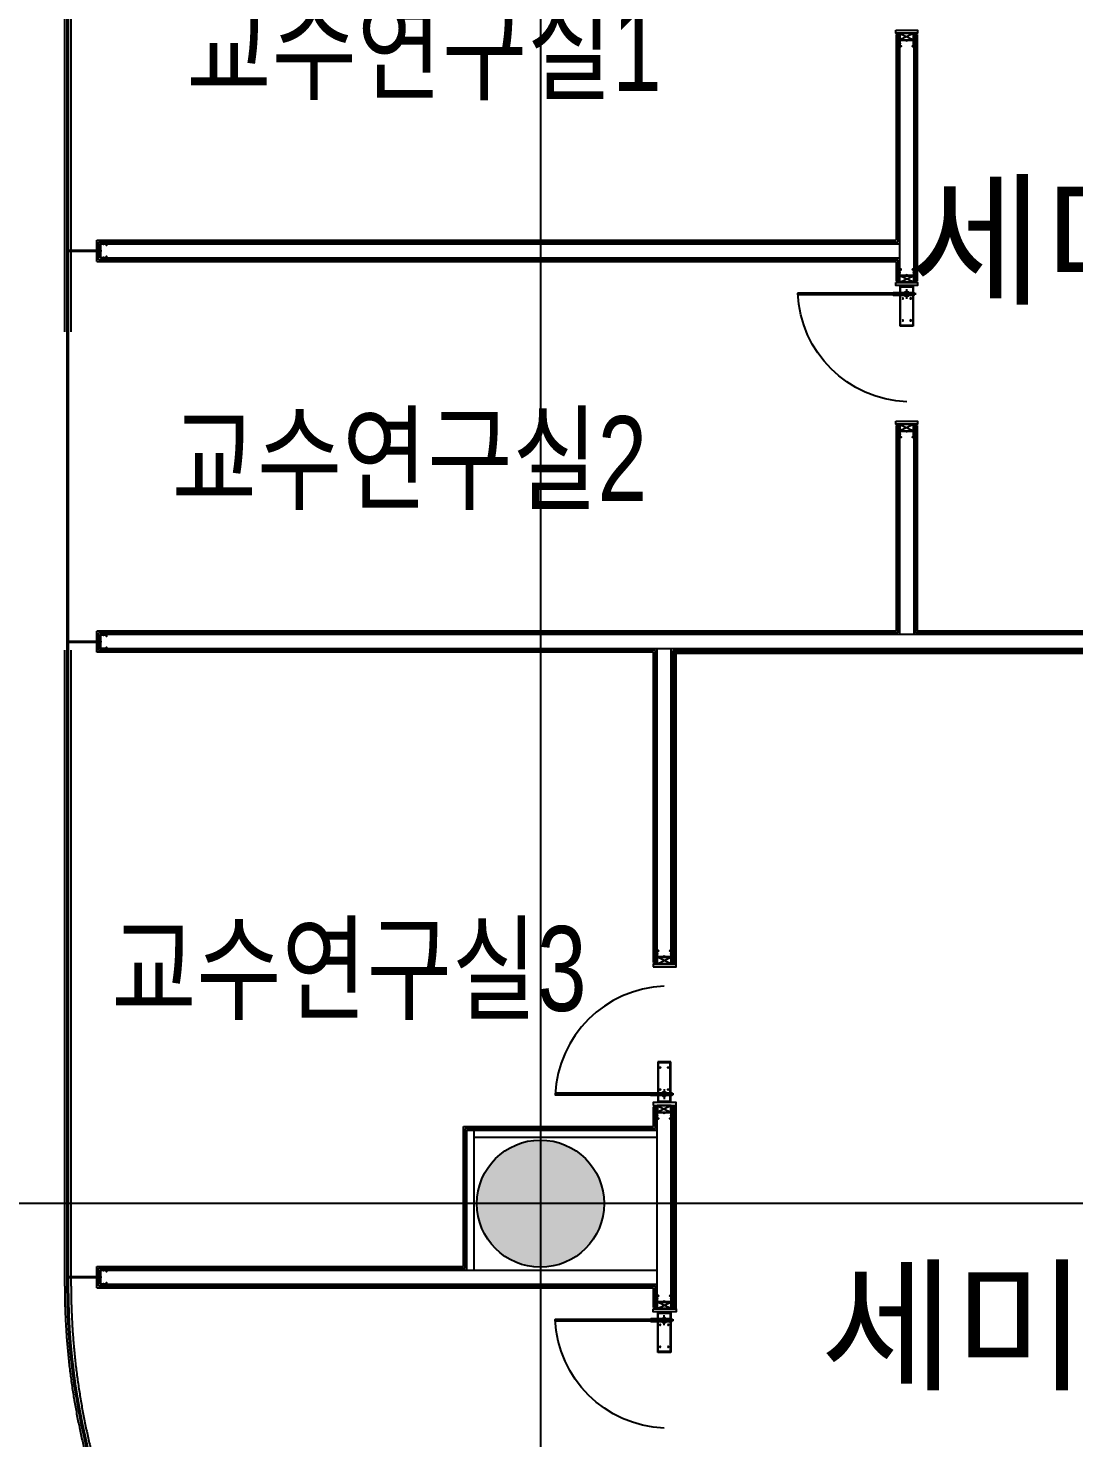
# Model space of a CAD drawing. Header units: metres. Extents: x 630750 to 860239, y 578133 to 726633.
# Drawn here: x 692581 to 699976, y 647754 to 657725 of the extents above; entities that cross this region are included whole.
import ezdxf

# ---------------------------------------------------------------- set-up
doc = ezdxf.new("R2010")
doc.units = ezdxf.units.M
doc.header["$LTSCALE"] = 300
for name, pattern in [('DASHED2', [0.375, 0.25, -0.125]), ('HIDDEN', [2, 1, -1]), ('업무시설_xr-base$0$CONTINOUS', [0])]:
    doc.linetypes.add(name, pattern=pattern)
for name, color, linetype in [('A-CEN-1', 1, 'Continuous'), ('A-CON', 2, 'Continuous'), ('A-TXT', 3, 'Continuous'), ('A-WALL-CONC', 2, 'Continuous'), ('F-door frame', 4, 'Continuous'), ('IN-ST_L_PIPE', 230, 'Continuous'), ('KUK-DOOR', 4, 'Continuous'), ('KUK-DOOR-FRAME', 4, 'Continuous'), ('KUK-DRYWALL', 4, 'Continuous'), ('KUK-F-천정라인', 8, 'DASHED2'), ('kuk-finish', 43, 'Continuous'), ("KUK-st'l pipe", 230, 'Continuous'), ('KUK-WINDOW', 4, 'Continuous'), ('KUK-석고보드', 201, 'Continuous')]:
    doc.layers.add(name, color=color, linetype=linetype)
doc.styles.add('돋움', font='')
doc.styles.get('돋움').set_extended_font_data('Dotum')

# ---------------------------------------------------------------- blocks, each defined once
blk = doc.blocks.new('DOOR-1-1')
at = {"layer": 'KUK-DOOR', "color": 251}
for p, q in [((185554.4, 143175.8, 0), (185554.4, 143995.8, 0)), ((185564.4, 143175.8, 0), (185564.4, 143995.8, 0))]:
    blk.add_line(p, q, dxfattribs=at)
at = {"layer": 'KUK-DOOR', "color": 8}
for p, q in [((185554.4, 143216.5, 0), (185554.4, 143237.2, 0)), ((185564.4, 143216.5, 0), (185564.4, 143237.2, 0))]:
    blk.add_line(p, q, dxfattribs=at)
at = {"layer": 'KUK-DOOR', "color": 7}
blk.add_line((185559.4, 143168.8), (185559.4, 143158.8, 0), dxfattribs=at)
at = {"layer": 'KUK-DOOR', "elevation": 0}
blk.add_lwpolyline([(185553.4, 143993.8), (185553.4, 143177.8), (185554.4, 143175.8), (185564.4, 143175.8), (185565.4, 143177.8), (185565.4, 143993.8), (185564.4, 143995.8), (185554.4, 143995.8)], close=True, dxfattribs=at)
at = {"layer": 'KUK-DOOR', "color": 1, "elevation": 0}
for points in [[(185559.4, 143157.8), (185559.4, 143462.8)], [(185594.4, 143225.8), (185524.4, 143225.8)]]:
    blk.add_lwpolyline(points, dxfattribs=at)
at = {"layer": 'KUK-DOOR', "color": 7}
blk.add_lwpolyline([(185565.4, 143320.3), (185568.4, 143320.3), (185568.4, 143171.8), (185550.4, 143171.8), (185550.4, 143320.3), (185553.4, 143320.3)], dxfattribs=at)
at = {"layer": 'KUK-DOOR', "color": 251, "linetype": 'HIDDEN', "elevation": 0}
blk.add_lwpolyline([(185502.4, 143179.8), (185787.4, 143179.8), (185787.4, 143271.8), (185502.4, 143271.8)], close=True, dxfattribs=at)
at = {"layer": 'KUK-DOOR', "color": 8, "elevation": 0}
blk.add_lwpolyline([(185508.4, 143182.8), (185781.4, 143182.8), (185781.4, 143268.8), (185508.4, 143268.8)], close=True, dxfattribs=at)
at = {"layer": 'KUK-DOOR', "color": 8}
for centre, radius in [((185559.4, 143225.8, 0), 17.5), ((185559.4, 143225.8, 0), 12.5), ((185590.9, 143253.8, 0), 3.5), ((185590.9, 143197.8, 0), 3.5), ((185746.4, 143253.8, 0), 3.5), ((185746.4, 143197.8, 0), 3.5)]:
    blk.add_circle(centre, radius, dxfattribs=at)
at = {"layer": 'KUK-DOOR', "color": 251, "linetype": 'HIDDEN'}
blk.add_circle((185559.4, 143225.8, 0), 15, dxfattribs=at)
at = {"layer": 'KUK-DOOR', "color": 1}
blk.add_arc((185519.9, 143193.4, 0), 803.2, 2.31741, 87.53622, dxfattribs=at)
at = {"layer": 'KUK-DOOR', "color": 8}
for start, end in [(64.22854, 115.77146), (244.22854, 295.77146)]:
    blk.add_arc((185559.4, 143226.8, 0), 11.5, start, end, dxfattribs=at)
blk = doc.blocks.new('100-PIPE')
at = {"layer": 'IN-ST_L_PIPE', "color": 8, "linetype": 'HIDDEN'}
for p, q in [((151755.3, 151516.7), (151757.6, 151514.2)), ((151755.3, 151515.4), (151757.6, 151512.9)), ((151755.3, 151514.7), (151757.6, 151512.2)), ((151803, 151515), (151805.3, 151512.5)), ((151803, 151513.7), (151805.3, 151511.2)), ((151803, 151513.1), (151805.3, 151510.6))]:
    blk.add_line(p, q, dxfattribs=at)
at = {"layer": 'IN-ST_L_PIPE', "color": 8}
for p, q in [((151757.6, 151466.1), (151803, 151561.5)), ((151757.6, 151561.5), (151803, 151466.1)), ((151778, 151563.8), (151780.9, 151561.5)), ((151778.6, 151563.8), (151781.5, 151561.5)), ((151780.1, 151563.8), (151782.9, 151561.5)), ((151779.9, 151466.1), (151782.8, 151463.8)), ((151780.5, 151466.1), (151783.3, 151463.8)), ((151782, 151466.1), (151784.8, 151463.8))]:
    blk.add_line(p, q, dxfattribs=at)
at = {"layer": 'IN-ST_L_PIPE', "elevation": 0}
for points in [[(151755.3, 151463.8), (151755.3, 151563.8), (151805.3, 151563.8), (151805.3, 151463.8)], [(151757.6, 151466.1), (151757.6, 151561.5), (151803, 151561.5), (151803, 151466.1)]]:
    blk.add_lwpolyline(points, close=True, dxfattribs=at)
blk = doc.blocks.new('con1')
at = {"layer": 'A-WALL-CONC', "linetype": '업무시설_xr-base$0$CONTINOUS'}
h = blk.add_hatch(color=253, dxfattribs=at)
h.dxf.hatch_style = 1
h.paths.add_polyline_path([(-302595.9, -253222.2), (-301895.9, -253222.2), (-301895.9, -253922.2), (-302595.9, -253922.2)])
h.paths.add_polyline_path([(-384245.9, -253222.2), (-383545.9, -253222.2), (-383545.9, -253922.2), (-384245.9, -253922.2)])
h.paths.add_polyline_path([(-335095.9, -253172.2), (-334295.9, -253172.2), (-334295.9, -253972.2), (-335095.9, -253972.2)])
h.paths.add_polyline_path([(-354895.9, -253172.2), (-354095.9, -253172.2), (-354095.9, -253972.2), (-354895.9, -253972.2)])
h.paths.add_polyline_path([(-374695.9, -253172.2), (-373895.9, -253172.2), (-373895.9, -253972.2), (-374695.9, -253972.2)])
h.paths.add_polyline_path([(-325195.9, -253172.2), (-324395.9, -253172.2), (-324395.9, -253972.2), (-325195.9, -253972.2)])
h.paths.add_polyline_path([(-364745.9, -253222.2), (-364045.9, -253222.2), (-364045.9, -253922.2), (-364745.9, -253922.2)])
h.paths.add_polyline_path([(-344945.9, -253222.2), (-344245.9, -253222.2), (-344245.9, -253922.2), (-344945.9, -253922.2)])
h.paths.add_polyline_path([(-310045.9, -253222.2), (-309345.9, -253222.2), (-309345.9, -253922.2), (-310045.9, -253922.2)])
h.paths.add_polyline_path([(-318595.9, -253172.2), (-317795.9, -253172.2), (-317795.9, -253972.2), (-318595.9, -253972.2)])
h.paths.add_polyline_path([(-384245.9, -310859.9), (-383445.9, -310859.9), (-383445.9, -311659.9), (-384245.9, -311659.9)])
h.paths.add_polyline_path([(-384245.9, -305472.2), (-383445.9, -305472.2), (-383445.9, -306272.2), (-384245.9, -306272.2)])
h.paths.add_polyline_path([(-384245.9, -295572.2), (-383445.9, -295572.2), (-383445.9, -296372.2), (-384245.9, -296372.2)])
h.paths.add_polyline_path([(-384195.9, -276472.2), (-383595.9, -276472.2), (-383595.9, -275872.2), (-384195.9, -275872.2)])
h.paths.add_polyline_path([(-384245.9, -285672.2), (-383445.9, -285672.2), (-383445.9, -286472.2), (-384245.9, -286472.2)])
h.paths.add_polyline_path([(-384295.9, -269172.2), (-383495.9, -269172.2), (-383495.9, -269972.2), (-384295.9, -269972.2)])
h.paths.add_polyline_path([(-384295.9, -260672.2), (-383495.9, -260672.2), (-383495.9, -261472.2), (-384295.9, -261472.2)])
h.paths.add_polyline_path([(-376995.9, -285572.2), (-376195.9, -285572.2), (-376195.9, -286372.2), (-376995.9, -286372.2)], flags=17)
h.paths.add_polyline_path([(-374695.9, -276572.2), (-373895.9, -276572.2), (-373895.9, -275772.2), (-374695.9, -275772.2)], flags=17)
h.paths.add_polyline_path([(-364695.9, -285772.2), (-364095.9, -285772.2), (-364095.9, -286372.2), (-364695.9, -286372.2)], flags=17)
h.paths.add_polyline_path([(-364795.9, -275772.2), (-363995.9, -275772.2), (-363995.9, -276572.2), (-364795.9, -276572.2)], flags=17)
edge = h.paths.add_edge_path(flags=16)
edge.add_arc((-376495.9, -295972.2), 450, 0, 360)
edge = h.paths.add_edge_path(flags=16)
edge.add_arc((-354495.9, -302572.2), 450, 0, 360)
edge = h.paths.add_edge_path(flags=16)
edge.add_arc((-364395.9, -295972.2), 350, 0, 360)
edge = h.paths.add_edge_path(flags=16)
edge.add_arc((-354495.9, -295972.2), 450, 0, 360)
edge = h.paths.add_edge_path(flags=16)
edge.add_arc((-344595.9, -302572.2), 350, 0, 360)
edge = h.paths.add_edge_path(flags=16)
edge.add_arc((-344595.9, -295972.2), 350, 0, 360)
edge = h.paths.add_edge_path(flags=16)
edge.add_arc((-364395.9, -302572.2), 350, 0, 360)
h.paths.add_polyline_path([(-375978.1, -305715.7), (-376743.7, -305483.5), (-376976, -306249), (-376210.4, -306481.3)], flags=17)
h.paths.add_polyline_path([(-378097.8, -312701.2), (-378863.4, -312468.9), (-379095.6, -313234.5), (-378330.1, -313466.8)], flags=16)
h.paths.add_polyline_path([(-354767.9, -312099.6), (-355533.5, -311867.3), (-355765.8, -312632.8), (-355000.2, -312865.1)], flags=17)
h.paths.add_polyline_path([(-347591.1, -314277.3), (-348356.6, -314045), (-348588.9, -314810.6), (-347823.4, -315042.9)], flags=17)
h.paths.add_polyline_path([(-349725.3, -321310.6), (-350490.8, -321078.3), (-350723.1, -321843.9), (-349957.6, -322076.2)], flags=17)
h.paths.add_polyline_path([(-359198.7, -318436), (-359964.3, -318203.7), (-360196.6, -318969.2), (-359431, -319201.5)], flags=17)
edge = h.paths.add_edge_path(flags=16)
edge.add_arc((-324745.9, -312472.2), 450, 0, 360)
h.paths.add_polyline_path([(-318595.9, -311972.2), (-317795.9, -311972.2), (-317795.9, -312972.2), (-318595.9, -312972.2)], flags=17)
edge = h.paths.add_edge_path(flags=16)
edge.add_arc((-335145.9, -312472.2), 350, 0, 360)
edge = h.paths.add_edge_path(flags=16)
edge.add_arc((-338616.5, -317418.6), 450, 0, 360)
h.paths.add_polyline_path([(-340251.8, -324185.3), (-341017.4, -323953), (-341249.7, -324718.5), (-340484.1, -324950.8)], flags=17)
edge = h.paths.add_edge_path(flags=17)
edge.add_arc((-324745.9, -319072.2), 450, 0, 360)
h.paths.add_polyline_path([(-318695.9, -318672.2), (-317695.9, -318672.2), (-317695.9, -319472.2), (-318695.9, -319472.2)], flags=17)
h.paths.add_polyline_path([(-310095.9, -327072.2), (-309295.9, -327072.2), (-309295.9, -327872.2), (-310095.9, -327872.2)])
h.paths.add_polyline_path([(-316095.9, -322372.2), (-316095.9, -325422.2), (-311307.7, -325422.2), (-311307.7, -325222.2), (-315895.9, -325222.2), (-315895.9, -322572.2), (-309695.9, -322572.2), (-309695.9, -325222.2), (-310307.7, -325222.2), (-310307.7, -325422.2), (-309495.9, -325422.2), (-309495.9, -322372.2)], flags=17)
edge = h.paths.add_edge_path(flags=17)
edge.add_arc((-324795.9, -327472.2), 400, 0, 360)
edge = h.paths.add_edge_path(flags=17)
edge.add_arc((-318195.9, -329272.2), 450, 0, 360)
h.paths.add_polyline_path([(-310095.9, -331472.2), (-309295.9, -331472.2), (-309295.9, -332272.2), (-310095.9, -332272.2)])
edge = h.paths.add_edge_path(flags=16)
edge.add_arc((-334695.9, -302572.2), 350, 0, 360)
edge = h.paths.add_edge_path(flags=17)
edge.add_arc((-334695.9, -286072.2), 350, 0, 360)
edge = h.paths.add_edge_path(flags=16)
edge.add_arc((-334695.9, -295972.2), 350, 0, 360)
edge = h.paths.add_edge_path(flags=17)
edge.add_arc((-344595.9, -286072.2), 450, 0, 360)
h.paths.add_polyline_path([(-318595.9, -295472.2), (-317795.9, -295472.2), (-317795.9, -296472.2), (-318595.9, -296472.2)], flags=17)
h.paths.add_polyline_path([(-318595.9, -302072.2), (-317795.9, -302072.2), (-317795.9, -303072.2), (-318595.9, -303072.2)], flags=17)
edge = h.paths.add_edge_path(flags=16)
edge.add_arc((-324795.9, -302572.2), 450, 0, 360)
edge = h.paths.add_edge_path(flags=16)
edge.add_arc((-324795.9, -295972.2), 450, 0, 360)
edge = h.paths.add_edge_path(flags=17)
edge.add_arc((-324795.9, -286072.2), 450, 0, 360)
edge = h.paths.add_edge_path(flags=17)
edge.add_arc((-334695.9, -276172.2), 450, 0, 360)
edge = h.paths.add_edge_path(flags=17)
edge.add_arc((-344595.9, -276172.2), 450, 0, 360)
h.paths.add_polyline_path([(-318595.9, -275772.2), (-317795.9, -275772.2), (-317795.9, -276572.2), (-318595.9, -276572.2)], flags=17)
h.paths.add_polyline_path([(-318595.9, -285672.2), (-317795.9, -285672.2), (-317795.9, -286472.2), (-318595.9, -286472.2)], flags=17)
edge = h.paths.add_edge_path(flags=17)
edge.add_arc((-324795.9, -276172.2), 450, 0, 360)
h.paths.add_polyline_path([(-364795.9, -260672.2), (-363995.9, -260672.2), (-363995.9, -261472.2), (-364795.9, -261472.2)])
h.paths.add_polyline_path([(-364795.9, -269172.2), (-363995.9, -269172.2), (-363995.9, -269972.2), (-364795.9, -269972.2)], flags=17)
h.paths.add_polyline_path([(-325195.9, -269172.2), (-324395.9, -269172.2), (-324395.9, -269972.2), (-325195.9, -269972.2)], flags=17)
h.paths.add_polyline_path([(-310845.9, -260722.2), (-310045.9, -260722.2), (-310045.9, -261522.2), (-310845.9, -261522.2)], flags=17)
h.paths.add_polyline_path([(-325195.9, -260672.2), (-324395.9, -260672.2), (-324395.9, -261472.2), (-325195.9, -261472.2)])
h.paths.add_polyline_path([(-335095.9, -260672.2), (-334295.9, -260672.2), (-334295.9, -261472.2), (-335095.9, -261472.2)])
h.paths.add_polyline_path([(-344995.9, -260672.2), (-344195.9, -260672.2), (-344195.9, -261472.2), (-344995.9, -261472.2)])
h.paths.add_polyline_path([(-354895.9, -260672.2), (-354095.9, -260672.2), (-354095.9, -261472.2), (-354895.9, -261472.2)])
h.paths.add_polyline_path([(-354895.9, -269172.2), (-354095.9, -269172.2), (-354095.9, -269972.2), (-354895.9, -269972.2)], flags=17)
h.paths.add_polyline_path([(-344995.9, -269172.2), (-344195.9, -269172.2), (-344195.9, -269972.2), (-344995.9, -269972.2)], flags=17)
h.paths.add_polyline_path([(-335095.9, -269172.2), (-334295.9, -269172.2), (-334295.9, -269972.2), (-335095.9, -269972.2)], flags=17)
h.paths.add_polyline_path([(-310145.9, -275772.2), (-309345.9, -275772.2), (-309345.9, -276572.2), (-310145.9, -276572.2)])
h.paths.add_polyline_path([(-310145.9, -269172.2), (-309345.9, -269172.2), (-309345.9, -269972.2), (-310145.9, -269972.2)])
h.paths.add_polyline_path([(-309945.9, -312172.2), (-309345.9, -312172.2), (-309345.9, -312772.2), (-309945.9, -312772.2)], flags=17)
h.paths.add_polyline_path([(-309945.9, -302272.2), (-309345.9, -302272.2), (-309345.9, -302872.2), (-309945.9, -302872.2)], flags=17)
h.paths.add_polyline_path([(-310145.9, -295572.2), (-309345.9, -295572.2), (-309345.9, -296372.2), (-310145.9, -296372.2)])
h.paths.add_polyline_path([(-310145.9, -285672.2), (-309345.9, -285672.2), (-309345.9, -286472.2), (-310145.9, -286472.2)])
h.paths.add_polyline_path([(-366406.6, -311179.9), (-366585, -311089.4), (-367172.8, -312248.9), (-366994.4, -312339.4)], flags=16)
h.paths.add_polyline_path([(-367582.3, -313498.9), (-367760.7, -313408.4), (-368303.3, -314478.7), (-368124.9, -314569.2)], flags=16)
h.paths.add_polyline_path([(-374501.4, -323406.8), (-375266.9, -323174.5), (-375499.2, -323940), (-374733.7, -324172.3)], flags=17)
h.paths.add_polyline_path([(-380817, -321490.3), (-381582.5, -321258), (-381814.8, -322023.6), (-381049.3, -322255.9)])
h.paths.add_polyline_path([(-319504.7, -329605.3), (-319562.8, -329796.7), (-318586.8, -330092.9), (-318528.7, -329901.5)], flags=17)
h.paths.add_polyline_path([(-317399.5, -330244.1), (-317457.6, -330435.5), (-316481.5, -330731.7), (-316423.5, -330540.3)], flags=17)
h.paths.add_polyline_path([(-315294.3, -330882.9), (-315352.4, -331074.3), (-314376.3, -331370.5), (-314318.3, -331179.1)], flags=17)
h.paths.add_polyline_path([(-313189.1, -331521.7), (-313247.2, -331713.1), (-312271.1, -332009.3), (-312213, -331817.9)], flags=17)
h.paths.add_polyline_path([(-311083.9, -332160.5), (-311142, -332351.9), (-310165.9, -332648.1), (-310107.8, -332456.7)], flags=17)
h.paths.add_polyline_path([(-308978.7, -332799.4), (-309036.7, -332990.7), (-308060.7, -333286.9), (-308002.6, -333095.5)])
h.paths.add_polyline_path([(-306873.5, -333438.2), (-306931.5, -333629.5), (-305955.5, -333925.7), (-305897.4, -333734.3)])
h.paths.add_polyline_path([(-321610, -328966.5), (-321668, -329157.9), (-320692, -329454.1), (-320633.9, -329262.7)], flags=17)
h.paths.add_polyline_path([(-304768.2, -334077), (-304826.3, -334268.4), (-303850.3, -334564.5), (-303792.2, -334373.1)])
h.paths.add_polyline_path([(-366379.8, -308837.3), (-366525.2, -309124), (-365780.1, -309501.8), (-365997.1, -309929.9), (-365818.7, -310020.4), (-365281.9, -308961.4), (-368992.7, -307835.4), (-369050.7, -308026.8), (-368955, -308055.9), (-369303.5, -309204.2), (-369399.2, -309175.1), (-369457.2, -309366.5), (-369361.5, -309395.5), (-371190.9, -315424.1), (-373726.7, -314654.6), (-371897.4, -308626.1), (-370414.2, -309076.1), (-370356.1, -308884.7), (-371839.3, -308434.7), (-371490.9, -307286.4), (-370007.6, -307736.5), (-369949.6, -307545.1), (-371624.2, -307036.9), (-373976.1, -314787.9), (-369001.2, -316297.6), (-368712.8, -315728.7), (-368891.1, -315638.2), (-369103.7, -316057.4), (-370999.5, -315482.2), (-368763.6, -308113.9)], flags=17)
edge = h.paths.add_edge_path()
edge.add_line((-317995.9, -269122.2), (-318195.9, -269122.2))
edge.add_line((-318195.9, -266622.2), (-317995.9, -266622.2))
edge.add_line((-318195.9, -265972.2), (-318195.9, -266622.2))
edge.add_line((-318195.9, -269122.2), (-318195.9, -269672.2))
edge.add_line((-317995.9, -269472.2), (-317995.9, -269122.2))
edge.add_line((-317995.9, -266622.2), (-317995.9, -265972.2))
edge.add_line((-317070.9, -260922.2), (-317070.9, -260722.2))
edge.add_line((-317070.9, -260722.2), (-314895.9, -260722.2))
edge.add_line((-314895.9, -260722.2), (-314895.9, -260922.2))
edge.add_line((-314895.9, -260922.2), (-317070.9, -260922.2))
edge.add_line((-318195.9, -265972.2), (-321995.9, -265972.2))
edge.add_line((-321995.9, -265972.2), (-321995.9, -262022.2))
edge.add_line((-321995.9, -262022.2), (-321795.9, -262022.2))
edge.add_line((-321795.9, -262022.2), (-321795.9, -262922.2))
edge.add_line((-321795.9, -262922.2), (-321695.9, -262922.2))
edge.add_line((-321695.9, -262922.2), (-321695.9, -263122.2))
edge.add_line((-321695.9, -263122.2), (-321795.9, -263122.2))
edge.add_line((-321795.9, -263122.2), (-321795.9, -265772.2))
edge.add_line((-321795.9, -265772.2), (-314195.9, -265772.2))
edge.add_line((-314195.9, -265772.2), (-314195.9, -263122.2))
edge.add_line((-314195.9, -263122.2), (-320695.9, -263122.2))
edge.add_line((-320695.9, -263122.2), (-320695.9, -262922.2))
edge.add_line((-320695.9, -262922.2), (-319545.9, -262922.2))
edge.add_line((-319545.9, -262922.2), (-319545.9, -260922.2))
edge.add_line((-319545.9, -260922.2), (-321795.9, -260922.2))
edge.add_line((-321795.9, -260922.2), (-321795.9, -261022.2))
edge.add_line((-321795.9, -261022.2), (-321995.9, -261022.2))
edge.add_line((-321995.9, -261022.2), (-321995.9, -260722.2))
edge.add_line((-321995.9, -260722.2), (-317770.9, -260722.2))
edge.add_line((-317770.9, -260722.2), (-317770.9, -260922.2))
edge.add_line((-317995.9, -269472.2), (-314195.9, -269472.2))
edge.add_line((-314195.9, -269472.2), (-314195.9, -265972.2))
edge.add_line((-314195.9, -265972.2), (-317995.9, -265972.2))
edge.add_line((-317770.9, -260922.2), (-319345.9, -260922.2))
edge.add_line((-319345.9, -260922.2), (-319345.9, -262922.2))
edge.add_line((-319345.9, -262922.2), (-314195.9, -262922.2))
edge.add_line((-314195.9, -262922.2), (-314195.9, -260722.2))
edge.add_line((-314195.9, -260722.2), (-313995.9, -260722.2))
edge.add_line((-313995.9, -260722.2), (-313995.9, -269672.2))
edge.add_line((-313995.9, -269672.2), (-318195.9, -269672.2))
edge.add_line((-309345.9, -286472.2), (-309345.9, -312772.2))
edge.add_line((-309545.9, -302872.2), (-309545.9, -312172.2))
edge.add_line((-309545.9, -296372.2), (-309545.9, -302272.2))
edge.add_line((-309545.9, -286472.2), (-309545.9, -295572.2))
edge.add_line((-375426.6, -323700.8), (-380976.7, -322016.6))
edge.add_line((-334860, -324841.4), (-335146.9, -325786.6))
edge.add_line((-334660.1, -325215.5), (-334859.8, -325873.7))
edge.add_line((-324795.9, -328208.8), (-324795.9, -327872.2))
edge.add_line((-324595.9, -328060.4), (-324595.9, -327818.6))
edge.add_line((-324795.9, -328208.8), (-322797.2, -328815.2))
edge.add_line((-322797.2, -328815.2), (-322739.1, -328623.9))
edge.add_line((-322739.1, -328623.9), (-324595.9, -328060.4))
edge.add_line((-337531.2, -334677.3), (-338201, -334474.1))
edge.add_line((-338201, -334474.1), (-338404.3, -335143.9))
edge.add_line((-338404.3, -335143.9), (-337734.4, -335347.2))
edge.add_line((-337734.4, -335347.2), (-337531.2, -334677.3))
edge = h.paths.add_edge_path()
edge.add_line((-339857.9, -323400.5), (-339799.8, -323209.1))
edge.add_line((-339799.8, -323209.1), (-337930.3, -317052.2))
edge.add_line((-337930.3, -317052.2), (-338217.3, -316965))
edge.add_line((-338217.3, -316965), (-338268.5, -317133.4))
edge.add_arc((-338616.5, -317418.6), 450, -73.11347, 39.33184, ccw=False)
edge.add_line((-338485.8, -317849.2), (-340145, -323313.3))
edge.add_line((-340145, -323313.3), (-339857.9, -323400.5))
at = {"layer": 'A-CON'}
blk.add_circle((-376495.9, -295972.2), 450, dxfattribs=at)

msp = doc.modelspace()

# ---------------------------------------------------------------- linework, layer by layer
msp.add_line((695734.4, 648940.2), (695734.4, 648940.2))
at = {"layer": 'A-CEN-1', "linetype": 'Continuous', "ltscale": 0.7}
msp.add_line((696204.4, 708258.8, 0), (696204.4, 636401.3, 0), dxfattribs=at)
at = {"layer": 'A-CEN-1', "linetype": 'Continuous'}
msp.add_line((796986.4, 649410.2), (657202.6, 649410.2), dxfattribs=at)
at = {"layer": 'A-CON'}
msp.add_circle((696204.4, 649410.2), 450, dxfattribs=at)
msp.add_circle((696204.4, 649410.2), 450, dxfattribs=at)
msp.add_circle((696204.4, 649410.2), 450, dxfattribs=at)
at = {"layer": 'KUK-DOOR-FRAME'}
for points in [[(698717.4, 657710.2), (698871.4, 657710.2), (698871.4, 657690.2), (698717.4, 657690.2)], [(698717.4, 655925.2), (698871.4, 655925.2), (698871.4, 655905.2), (698717.4, 655905.2)], [(698717.4, 654945.2), (698871.4, 654945.2), (698871.4, 654925.2), (698717.4, 654925.2)], [(697002.2, 651085.2), (697164.7, 651085.2), (697164.7, 651105.2), (697002.2, 651105.2)], [(697002.2, 650105.2), (697164.7, 650105.2), (697164.7, 650125.2), (697002.2, 650125.2)], [(697002.2, 648665.2), (697164.7, 648665.2), (697164.7, 648645.2), (697002.2, 648645.2)]]:
    msp.add_lwpolyline(points, close=True, dxfattribs=at)
at = {"layer": 'KUK-DRYWALL'}
for p, q in [((698719.4, 657690.2), (698869.4, 657690.2)), ((698744.4, 657690.2), (698744.4, 655925.2)), ((698844.4, 657690.2), (698844.4, 655925.2)), ((693091.9, 656200.2), (698744.4, 656200.2)), ((693091.9, 656100.2), (693091.9, 656200.2)), ((693091.9, 656100.2), (698744.4, 656100.2)), ((698719.4, 655925.2), (698869.4, 655925.2)), ((698719.4, 654925.2), (698869.4, 654925.2)), ((698744.4, 654925.2), (698744.4, 653435.2)), ((698844.4, 654925.2), (698844.4, 653435.2)), ((704244.3, 653435.2), (693091.9, 653435.2)), ((693091.9, 653335.2), (693091.9, 653435.2)), ((704244.3, 653335.2), (693091.9, 653335.2)), ((697029.2, 651105.2), (697029.2, 653335.2)), ((697129.2, 651105.2), (697129.2, 653335.2)), ((697004.2, 651105.2), (697162.7, 651105.2)), ((697004.2, 650105.2), (697154.2, 650105.2)), ((697029.2, 648665.2), (697029.2, 650105.2)), ((697129.2, 648665.2), (697129.2, 650105.2)), ((695684.4, 648940.2), (695684.4, 649930.2)), ((695684.4, 649930.2), (697029.2, 649930.2)), ((695734.4, 648940.2), (695734.4, 649930.2)), ((695734.4, 649880.2), (697029.2, 649880.2)), ((693091.9, 648940.2), (697029.2, 648940.2)), ((693091.9, 648840.2), (693091.9, 648940.2)), ((693091.9, 648840.2), (697029.2, 648840.2)), ((697004.2, 648665.2), (697162.7, 648665.2))]:
    msp.add_line(p, q, dxfattribs=at)
at = {"layer": 'KUK-DRYWALL', "color": 8}
for points in [[(698754.4, 657596.2), (698754.4, 657595.2), (698744.4, 657595.2), (698744.4, 657615.2, 1), (698744.4, 657620.2), (698744.4, 657640.2), (698787.9, 657640.2, 0.589997), (698800.9, 657640.2), (698844.4, 657640.2), (698844.4, 657620.2, 1), (698844.4, 657615.2), (698844.4, 657595.2), (698834.4, 657595.2), (698834.4, 657600.2), (698835.4, 657600.2), (698835.4, 657596.2), (698843.4, 657596.2), (698843.4, 657614.4, -0.745356), (698843.4, 657621.1), (698843.4, 657639.2), (698801.5, 657639.2, -0.542783), (698787.3, 657639.2), (698745.4, 657639.2), (698745.4, 657621.1, -0.745356), (698745.4, 657614.4), (698745.4, 657596.2), (698753.4, 657596.2), (698753.4, 657600.2), (698754.4, 657600.2), (698754.4, 657595.2)], [(693135.9, 656190.2), (693136.9, 656190.2), (693136.9, 656200.2), (693116.9, 656200.2, -1), (693111.9, 656200.2), (693091.9, 656200.2), (693091.9, 656156.7, -0.589997), (693091.9, 656143.7), (693091.9, 656100.2), (693111.9, 656100.2, -1), (693116.9, 656100.2), (693136.9, 656100.2), (693136.9, 656110.2), (693131.9, 656110.2), (693131.9, 656109.2), (693135.9, 656109.2), (693135.9, 656101.2), (693117.8, 656101.2, 0.745356), (693111, 656101.2), (693092.9, 656101.2), (693092.9, 656143.2, 0.542783), (693092.9, 656157.3), (693092.9, 656199.2), (693111, 656199.2, 0.745356), (693117.8, 656199.2), (693135.9, 656199.2), (693135.9, 656191.2), (693131.9, 656191.2), (693131.9, 656190.2), (693136.9, 656190.2)], [(698754.4, 656019.2), (698754.4, 656020.2), (698744.4, 656020.2), (698744.4, 656000.2, -1), (698744.4, 655995.2), (698744.4, 655975.2), (698787.9, 655975.2, -0.589997), (698800.9, 655975.2), (698844.4, 655975.2), (698844.4, 655995.2, -1), (698844.4, 656000.2), (698844.4, 656020.2), (698834.4, 656020.2), (698834.4, 656015.2), (698835.4, 656015.2), (698835.4, 656019.2), (698843.4, 656019.2), (698843.4, 656001.1, 0.745356), (698843.4, 655994.4), (698843.4, 655976.2), (698801.5, 655976.2, 0.542783), (698787.3, 655976.2), (698745.4, 655976.2), (698745.4, 655994.4, 0.745356), (698745.4, 656001.1), (698745.4, 656019.2), (698753.4, 656019.2), (698753.4, 656015.2), (698754.4, 656015.2), (698754.4, 656020.2)], [(698754.4, 654831.2), (698754.4, 654830.2), (698744.4, 654830.2), (698744.4, 654850.2, 1), (698744.4, 654855.2), (698744.4, 654875.2), (698787.9, 654875.2, 0.589997), (698800.9, 654875.2), (698844.4, 654875.2), (698844.4, 654855.2, 1), (698844.4, 654850.2), (698844.4, 654830.2), (698834.4, 654830.2), (698834.4, 654835.2), (698835.4, 654835.2), (698835.4, 654831.2), (698843.4, 654831.2), (698843.4, 654849.4, -0.745356), (698843.4, 654856.1), (698843.4, 654874.2), (698801.5, 654874.2, -0.542783), (698787.3, 654874.2), (698745.4, 654874.2), (698745.4, 654856.1, -0.745356), (698745.4, 654849.4), (698745.4, 654831.2), (698753.4, 654831.2), (698753.4, 654835.2), (698754.4, 654835.2), (698754.4, 654830.2)], [(693135.9, 653425.2), (693136.9, 653425.2), (693136.9, 653435.2), (693116.9, 653435.2, -1), (693111.9, 653435.2), (693091.9, 653435.2), (693091.9, 653391.7, -0.589997), (693091.9, 653378.7), (693091.9, 653335.2), (693111.9, 653335.2, -1), (693116.9, 653335.2), (693136.9, 653335.2), (693136.9, 653345.2), (693131.9, 653345.2), (693131.9, 653344.2), (693135.9, 653344.2), (693135.9, 653336.2), (693117.8, 653336.2, 0.745356), (693111, 653336.2), (693092.9, 653336.2), (693092.9, 653378.2, 0.542783), (693092.9, 653392.3), (693092.9, 653434.2), (693111, 653434.2, 0.745356), (693117.8, 653434.2), (693135.9, 653434.2), (693135.9, 653426.2), (693131.9, 653426.2), (693131.9, 653425.2), (693136.9, 653425.2)], [(697039.2, 651199.2), (697039.2, 651200.2), (697029.2, 651200.2), (697029.2, 651180.2, -1), (697029.2, 651175.2), (697029.2, 651155.2), (697072.7, 651155.2, -0.589997), (697085.7, 651155.2), (697129.2, 651155.2), (697129.2, 651175.2, -1), (697129.2, 651180.2), (697129.2, 651200.2), (697119.2, 651200.2), (697119.2, 651195.2), (697120.2, 651195.2), (697120.2, 651199.2), (697128.2, 651199.2), (697128.2, 651181.1, 0.745356), (697128.2, 651174.4), (697128.2, 651156.2), (697086.3, 651156.2, 0.542783), (697072.1, 651156.2), (697030.2, 651156.2), (697030.2, 651174.4, 0.745356), (697030.2, 651181.1), (697030.2, 651199.2), (697038.2, 651199.2), (697038.2, 651195.2), (697039.2, 651195.2), (697039.2, 651200.2)], [(697039.2, 650011.2), (697039.2, 650010.2), (697029.2, 650010.2), (697029.2, 650030.2, 1), (697029.2, 650035.2), (697029.2, 650055.2), (697072.7, 650055.2, 0.589997), (697085.7, 650055.2), (697129.2, 650055.2), (697129.2, 650035.2, 1), (697129.2, 650030.2), (697129.2, 650010.2), (697119.2, 650010.2), (697119.2, 650015.2), (697120.2, 650015.2), (697120.2, 650011.2), (697128.2, 650011.2), (697128.2, 650029.4, -0.745356), (697128.2, 650036.1), (697128.2, 650054.2), (697086.3, 650054.2, -0.542783), (697072.1, 650054.2), (697030.2, 650054.2), (697030.2, 650036.1, -0.745356), (697030.2, 650029.4), (697030.2, 650011.2), (697038.2, 650011.2), (697038.2, 650015.2), (697039.2, 650015.2), (697039.2, 650010.2)], [(693135.9, 648930.2), (693136.9, 648930.2), (693136.9, 648940.2), (693116.9, 648940.2, -1), (693111.9, 648940.2), (693091.9, 648940.2), (693091.9, 648896.7, -0.589997), (693091.9, 648883.7), (693091.9, 648840.2), (693111.9, 648840.2, -1), (693116.9, 648840.2), (693136.9, 648840.2), (693136.9, 648850.2), (693131.9, 648850.2), (693131.9, 648849.2), (693135.9, 648849.2), (693135.9, 648841.2), (693117.8, 648841.2, 0.745356), (693111, 648841.2), (693092.9, 648841.2), (693092.9, 648883.2, 0.542783), (693092.9, 648897.3), (693092.9, 648939.2), (693111, 648939.2, 0.745356), (693117.8, 648939.2), (693135.9, 648939.2), (693135.9, 648931.2), (693131.9, 648931.2), (693131.9, 648930.2), (693136.9, 648930.2)], [(697039.2, 648759.2), (697039.2, 648760.2), (697029.2, 648760.2), (697029.2, 648740.2, -1), (697029.2, 648735.2), (697029.2, 648715.2), (697072.7, 648715.2, -0.589997), (697085.7, 648715.2), (697129.2, 648715.2), (697129.2, 648735.2, -1), (697129.2, 648740.2), (697129.2, 648760.2), (697119.2, 648760.2), (697119.2, 648755.2), (697120.2, 648755.2), (697120.2, 648759.2), (697128.2, 648759.2), (697128.2, 648741.1, 0.745356), (697128.2, 648734.4), (697128.2, 648716.2), (697086.3, 648716.2, 0.542783), (697072.1, 648716.2), (697030.2, 648716.2), (697030.2, 648734.4, 0.745356), (697030.2, 648741.1), (697030.2, 648759.2), (697038.2, 648759.2), (697038.2, 648755.2), (697039.2, 648755.2), (697039.2, 648760.2)]]:
    msp.add_lwpolyline(points, format="xyb", dxfattribs=at)
at = {"layer": 'KUK-F-천정라인', "ltscale": 60}
for points in [[(704316.8, 646338.7), (704316.8, 645074.6, -0.500584), (701103.6, 642691.9), (696309.1, 644147.1, -0.329656), (692839.4, 648826.4), (692839.4, 658840.2)], [(704271.8, 646338.7), (704271.8, 645074.7, -0.500558), (701116.6, 642735), (696322.2, 644190.2, -0.329653), (692884.4, 648826.4), (692884.4, 658840.2)]]:
    msp.add_lwpolyline(points, format="xyb", dxfattribs=at)
at = {"layer": 'kuk-finish', "ltscale": 0.02}
for points in [[(704219.3, 653301.7), (697162.7, 653301.7), (697162.7, 651108.2), (697150.7, 651108.2)], [(697150.7, 650102.2), (697162.7, 650102.2), (697162.7, 648668.2), (697150.7, 648668.2)]]:
    msp.add_lwpolyline(points, dxfattribs=at)
at = {"layer": 'KUK-WINDOW', "color": 5, "linetype": '업무시설_xr-base$0$CONTINOUS'}
for points in [[(704299.3, 646338.7), (704299.3, 645074.6, -0.500574), (701108.7, 642708.7), (696314.2, 644163.9, -0.329655), (692856.9, 648826.4), (692856.9, 658840.2)], [(704289.3, 646338.7), (704289.3, 645074.6, -0.500568), (701111.6, 642718.2), (696317.2, 644173.5, -0.329654), (692866.9, 648826.4), (692866.9, 658840.2)]]:
    msp.add_lwpolyline(points, format="xyb", dxfattribs=at)
at = {"layer": 'KUK-WINDOW', "linetype": '업무시설_xr-base$0$CONTINOUS'}
for points in [[(692866.9, 656155.2), (693066.9, 656155.2), (693066.9, 656145.2), (692866.9, 656145.2)], [(692866.9, 653390.2), (693066.9, 653390.2), (693066.9, 653380.2), (692866.9, 653380.2)], [(692866.9, 648895.2), (693066.9, 648895.2), (693066.9, 648885.2), (692866.9, 648885.2)]]:
    msp.add_lwpolyline(points, close=True, dxfattribs=at)
at = {"layer": 'KUK-석고보드', "ltscale": 10}
for p, q in [((698719.4, 657680.2), (698719.4, 656225.2)), ((698731.9, 657680.2), (698719.4, 657680.2)), ((698731.9, 657690.2), (698731.9, 656212.7)), ((698856.9, 657690.2), (698856.9, 655925.2)), ((698869.4, 657680.2), (698856.9, 657680.2)), ((698869.4, 657680.2), (698869.4, 655935.2)), ((693066.9, 656225.2), (698719.4, 656225.2)), ((693066.9, 656075.2), (693066.9, 656225.2)), ((693079.4, 656212.7), (698731.9, 656212.7)), ((693079.4, 656087.7), (693079.4, 656212.7)), ((693066.9, 656075.2), (698719.4, 656075.2)), ((693079.4, 656087.7), (698731.9, 656087.7)), ((698719.4, 656075.2), (698719.4, 655935.2)), ((698731.9, 656087.7), (698731.9, 655925.2)), ((698719.4, 655935.2), (698731.9, 655935.2)), ((698856.9, 655935.2), (698869.4, 655935.2)), ((698719.4, 654915.2), (698719.4, 653460.2)), ((698731.9, 654915.2), (698719.4, 654915.2)), ((698731.9, 654925.2), (698731.9, 653447.7)), ((698856.9, 654925.2), (698856.9, 653447.7)), ((698869.4, 654915.2), (698856.9, 654915.2)), ((698869.4, 654915.2), (698869.4, 653460.2)), ((698719.4, 653460.2), (693066.9, 653460.2)), ((693066.9, 653310.2), (693066.9, 653460.2)), ((698731.9, 653447.7), (693079.4, 653447.7)), ((693079.4, 653322.7), (693079.4, 653447.7)), ((704231.8, 653447.7), (698856.9, 653447.7)), ((704219.3, 653460.2), (698869.4, 653460.2)), ((697004.2, 653310.2), (693066.9, 653310.2)), ((697016.7, 653322.7), (693079.4, 653322.7)), ((697004.2, 651115.2), (697004.2, 653310.2)), ((697016.7, 651105.2), (697016.7, 653322.7)), ((704231.8, 653322.7), (697141.7, 653322.7)), ((697141.7, 651105.2), (697141.7, 653322.7)), ((697016.7, 651115.2), (697004.2, 651115.2)), ((697004.2, 649955.2), (697004.2, 650095.2)), ((697004.2, 650095.2), (697016.7, 650095.2)), ((697016.7, 649942.7), (697016.7, 650105.2)), ((697141.7, 648665.2), (697141.7, 650105.2)), ((695659.4, 648965.2), (695659.4, 649955.2)), ((695659.4, 649955.2), (697004.2, 649955.2)), ((695671.9, 648952.7), (695671.9, 649942.7)), ((695671.9, 649942.7), (697016.7, 649942.7)), ((693066.9, 648965.2), (695659.4, 648965.2)), ((693066.9, 648815.2), (693066.9, 648965.2)), ((693079.4, 648952.7), (695671.9, 648952.7)), ((693079.4, 648827.7), (693079.4, 648952.7)), ((693066.9, 648815.2), (697004.2, 648815.2)), ((693079.4, 648827.7), (697016.7, 648827.7)), ((697004.2, 648675.2), (697004.2, 648815.2)), ((697016.7, 648665.2), (697016.7, 648827.7)), ((697004.2, 648675.2), (697016.7, 648675.2))]:
    msp.add_line(p, q, dxfattribs=at)
at = {"layer": 'KUK-석고보드', "color": 35, "ltscale": 10}
for points in [[(704231.8, 653313.7), (697150.7, 653313.7), (697150.7, 651105.2)], [(697150.7, 650105.2), (697150.7, 648665.2)]]:
    msp.add_lwpolyline(points, dxfattribs=at)

# ---------------------------------------------------------------- block references
at = {"layer": 'A-CON'}
msp.add_blockref('con1', (1072700.2, 945382.4), dxfattribs=at)
at = {"layer": 'F-door frame', "xscale": -1, "rotation": 90}
for p in [(842020.2, 841404.6), (840305, 834144.6)]:
    msp.add_blockref('DOOR-1-1', p, dxfattribs=at)
at = {"layer": 'F-door frame', "rotation": 90}
msp.add_blockref('DOOR-1-1', (840305, 464625.9), dxfattribs=at)
at = {"layer": "KUK-st'l pipe", "xscale": -1, "rotation": 90}
for p in [(850308.2, 809445.5), (850308.2, 806680.5), (848593, 801860.5)]:
    msp.add_blockref('100-PIPE', p, dxfattribs=at)
at = {"layer": "KUK-st'l pipe", "rotation": 90}
for p in [(850308.2, 504170), (848593, 499350), (848593, 496910)]:
    msp.add_blockref('100-PIPE', p, dxfattribs=at)

# ---------------------------------------------------------------- texts
at = {"layer": 'A-TXT', "style": '돋움', "width": 0.8}
for s, p in [('교수연구실1', (693701, 657280.4)), ('교수연구실2', (693597.3, 654380.8)), ('교수연구실3', (693169.2, 650773.5))]:
    msp.add_text(s, height=600, rotation=360, dxfattribs=at).set_placement(p)
at = {"layer": 'A-TXT', "style": '돋움'}
for s, p in [('세미나실6', (698815.1, 655848.2)), ('세미나실7', (698185.4, 648170))]:
    msp.add_text(s, height=750, rotation=360, dxfattribs=at).set_placement(p)

doc.saveas('drawing.dxf')
